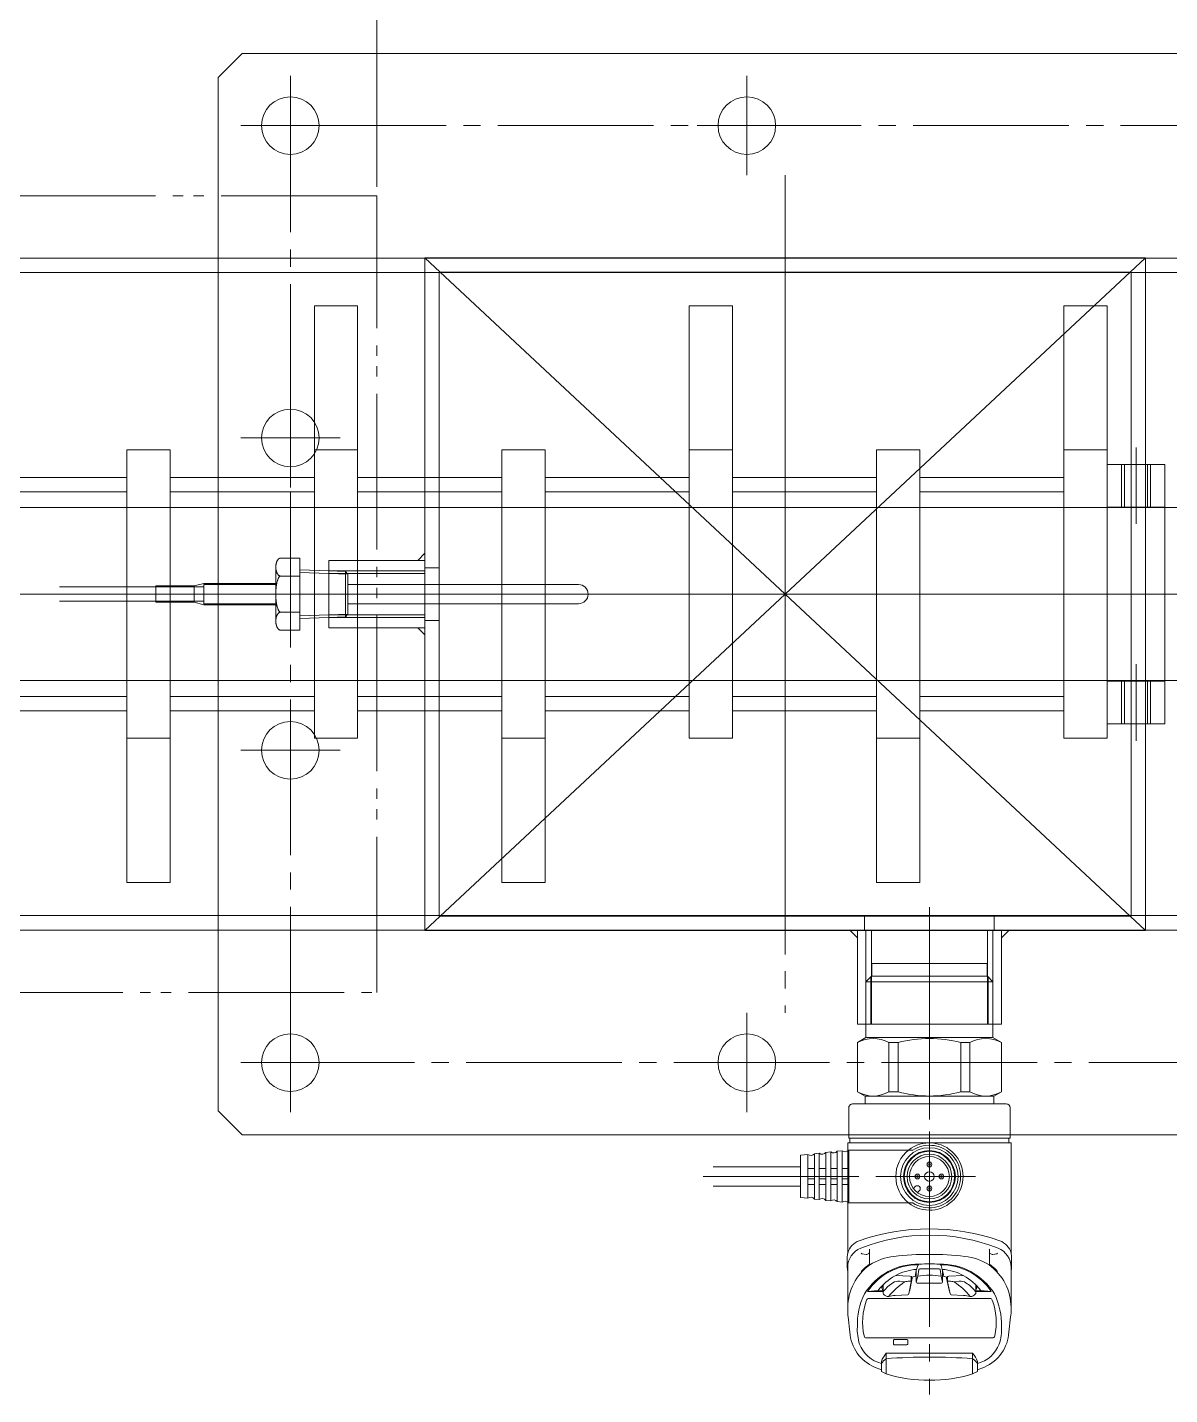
# Model space of a CAD drawing. Units: millimetres at full size. Extents: x -19442 to 19442, y -5866 to 5866.
# Drawn here: x 15601.6 to 15839.3, y -979.5 to -695 of the extents above; entities that cross this region are included whole.
import ezdxf

# ---------------------------------------------------------------- set-up
doc = ezdxf.new("R2010")
doc.units = ezdxf.units.MM
doc.header["$LTSCALE"] = 3.6
doc.linetypes.add('CHAIN2', pattern=[12, 9, -1, 1, -1])
doc.linetypes.add('DOUBLE_CHAIN2', pattern=[12.8, 9, -1, 0.6, -0.6, 0.6, -1])
for name, color, linetype, lineweight in [('0-2_06_PHANTOM', 2, 'DOUBLE_CHAIN2', 9), ('0-3_04_HIDDEN', 7, 'Continuous', 9), ('0-4_05_CENTER', 2, 'CHAIN2', 9), ('0-5_08_DIM', 3, 'Continuous', 9), ('0-6_0', 2, 'Continuous', 9), ('0-7_10_DRAFT', 1, 'Continuous', 9), ('0-8_03_かくれ線', 5, 'Continuous', 9), ('0-9_04_中心線', 4, 'CHAIN2', 9), ('0-D_02_細線', 6, 'Continuous', 9), ('1-1_11_HATCH', 2, 'Continuous', 9)]:
    doc.layers.add(name, color=color, linetype=linetype, lineweight=lineweight)

# ---------------------------------------------------------------- blocks, each defined once
blk = doc.blocks.new('GP-M＊＊Ta_1')
at = {"layer": '0-4_05_CENTER'}
for p, q in [((0, -12.6), (0, 77.091)), ((8.5, 31.7), (-8.5, 31.7))]:
    blk.add_line(p, q, dxfattribs=at)
at = {"layer": '0-6_0'}
for p, q in [((-11.437, 71.355), (-10, 71.893)), ((-10, 72.277), (-9, 72.79)), ((-10, 72.277), (-10, 71.893)), ((-10, 70.158), (-10, 71.893)), ((-9, 72.79), (-9, 68.449)), ((9, 72.79), (9, 68.449)), ((10, 72.277), (9, 72.79)), ((10, 72.277), (10, 71.893)), ((10, 70.158), (10, 71.893)), ((11.437, 71.355), (10, 71.893)), ((-9, 71.112), (-9, 71.112)), ((-9, 68.449), (0, 68.449)), ((0, 68.449), (9, 68.449)), ((4.5, 66.502), (4.5, 65.847)), ((7.2, 66.721), (4.8, 66.721)), ((7.2, 65.628), (4.8, 65.628)), ((7.2, 65.628), (4.8, 65.628)), ((7.5, 66.502), (7.5, 65.847)), ((-16.898, 60.922), (-16.55, 64.103)), ((13.105, 65.275), (-13.105, 65.275)), ((16.898, 60.922), (16.55, 64.103)), ((-17, 59.361), (-17, 51.406)), ((-12.611, 57.072), (12.611, 57.072)), ((17, 59.361), (17, 51.406)), ((-10.671, 55.623), (-12.871, 55.623)), ((-10.671, 55.411), (-12.871, 55.623)), ((-10, 55.623), (-10.671, 55.623)), ((-10, 55.476), (-10.671, 55.411)), ((-9.652, 55.623), (-10, 55.623)), ((-9.652, 55.509), (-10, 55.476)), ((-9.874, 54.797), (-9.81, 54.452)), ((-9.652, 54.23), (-9.652, 55.893)), ((-7.118, 56.427), (-4.522, 56.337)), ((-4.285, 56.136), (-3.777, 53.629)), ((-3.579, 52.828), (-4.093, 55.328)), ((3.579, 52.828), (4.093, 55.328)), ((4.285, 56.136), (3.777, 53.629)), ((7.118, 56.427), (4.522, 56.337)), ((9.652, 54.23), (9.652, 55.893)), ((9.652, 55.623), (10, 55.623)), ((9.652, 55.509), (10, 55.476)), ((9.874, 54.797), (9.81, 54.452)), ((10, 55.623), (10.671, 55.623)), ((10, 55.476), (10.671, 55.411)), ((10.671, 55.411), (12.871, 55.623)), ((10.671, 55.623), (12.871, 55.623)), ((-17, 50.587), (-17, 51.406)), ((-4.074, 52.435), (-7, 52.262)), ((-5.154, 53.643), (-6.216, 53.497)), ((-3.774, 52.52), (-3.774, 53.603)), ((-3.681, 52.589), (-3.774, 53.026)), ((-2.865, 52.439), (-3.656, 52.614)), ((-2.912, 52.171), (-2.726, 51.235)), ((-2.726, 53.673), (-2.726, 51.237)), ((-2.425, 52.442), (-2.726, 53.672)), ((-2.726, 51.235), (-2.682, 51.014)), ((2.526, 53.872), (-2.526, 53.872)), ((-2.425, 52.442), (-2.204, 51.076)), ((2.425, 52.442), (2.204, 51.076)), ((2.425, 52.442), (2.726, 53.672)), ((2.726, 51.235), (2.682, 51.014)), ((2.726, 53.672), (2.726, 51.235)), ((2.912, 52.171), (2.726, 51.235)), ((2.865, 52.439), (3.656, 52.614)), ((3.681, 52.589), (3.774, 53.026)), ((3.774, 52.52), (3.774, 53.603)), ((4.074, 52.435), (7, 52.262)), ((5.154, 53.643), (6.216, 53.497)), ((17, 51.406), (17, 50.587)), ((-17.1, 48.542), (-17.1, 50.479)), ((-12.499, 47.001), (-12.499, 49.966)), ((-2.682, 51.014), (-2.434, 50.212)), ((2.682, 51.014), (2.434, 50.212)), ((12.5, 47.001), (12.5, 49.966)), ((17.1, 48.542), (17.1, 50.479)), ((-17, 47.615), (-17, 24.75)), ((-13.179, 47.95), (-14.045, 47.768)), ((-12.62, 47.748), (-13.058, 47.938)), ((12.62, 47.748), (13.059, 47.938)), ((13.18, 47.95), (14.045, 47.768)), ((17, 47.615), (17, 24.75)), ((2.479, 35.028), (2.086, 34.634)), ((2.934, 33.786), (3.328, 34.179)), ((-16.55, 24.7), (-16.95, 24.7)), ((-16.8, 17.4), (-16.8, 23.65)), ((-16.75, 23.7), (-16.55, 23.7)), ((16.55, 24.7), (-16.55, 24.7)), ((-16.55, 24.7), (-16.55, 23.7)), ((-16.55, 23.7), (16.55, 23.7)), ((16.95, 24.7), (16.55, 24.7)), ((16.55, 24.7), (16.55, 23.7)), ((16.55, 23.7), (16.75, 23.7)), ((16.8, 17.4), (16.8, 23.65)), ((-13.4, 16.6), (-16, 16.6)), ((-13.4, 15), (-15, 14.076)), ((13.4, 16.6), (-13.4, 16.6)), ((-13.4, 16.6), (-13.4, 15)), ((13.4, 15), (-13.4, 15)), ((16, 16.6), (13.4, 16.6)), ((13.4, 16.6), (13.4, 15)), ((13.4, 15), (15, 14.076)), ((-15, 3.827), (-15, 14.076)), ((-8.422, 3.827), (-8.422, 14.076)), ((-8.422, 14.076), (-6.538, 14.076)), ((-6.538, 14.076), (-6.538, 3.827)), ((6.538, 14.076), (6.538, 3.827)), ((6.538, 14.076), (8.422, 14.076)), ((8.422, 14.076), (8.422, 3.827)), ((15, 3.827), (15, 14.076)), ((-13.22, 2.8), (-15, 3.827)), ((-6.538, 3.827), (-8.422, 3.827)), ((8.422, 3.827), (6.538, 3.827)), ((13.22, 2.8), (15, 3.827)), ((-13.221, 0), (13.221, 0)), ((13.22, 2.8), (-13.22, 2.8)), ((-13.22, 0), (-13.22, 2.8)), ((13.22, 2.8), (13.221, 0))]:
    blk.add_line(p, q, dxfattribs=at)
for centre, radius in [((0, 31.7), 6), ((0, 31.7), 5.398), ((0, 31.7), 5.25), ((0, 31.7), 4.65), ((0, 31.7), 4.15), ((0, 34.2), 0.5), ((0, 34.2), 0.203), ((-2.5, 31.7), 0.5), ((-2.5, 31.7), 0.203), ((0, 31.7), 1), ((2.5, 31.7), 0.5), ((2.5, 31.7), 0.203), ((0, 29.2), 0.5), ((0, 29.2), 0.203)]:
    blk.add_circle(centre, radius, dxfattribs=at)
for centre, radius, start, end in [((0, 42.316), 31.775, 73.54641, 106.45359), ((-8.086, 63.563), 8.482, 113.27384, 176.35457), ((8.086, 63.563), 8.482, 3.64543, 66.72616), ((-8.353, 64.19), 6.617, 104.40955, 158.85565), ((-6.448, 73.183), 4.392, 216.03051, 234.48358), ((-4.5, 72.23), 5.878, 200.64403, 220.03508), ((0.001, 185.207), 115.949, 265.54789, 274.45132), ((6.448, 73.183), 4.392, 305.51642, 323.96949), ((4.5, 72.23), 5.878, 319.96492, 339.35597), ((8.353, 64.19), 6.617, 21.14435, 75.59045), ((-4.967, 63.486), 10.046, 162.08005, 182.83685), ((4.679, 66.502), 0.179, 126.0666, 180), ((4.679, 65.847), 0.179, 180, 233.9334), ((4.8, 66.336), 0.384, 90, 126.0666), ((4.8, 66.013), 0.384, 233.9334, 270), ((7.2, 66.336), 0.384, 53.9334, 90), ((7.2, 66.013), 0.384, 270, 306.0666), ((7.321, 66.502), 0.179, 0, 53.9334), ((7.321, 65.847), 0.179, 306.0666, 0), ((4.967, 63.486), 10.046, 357.16315, 17.91995), ((-0.035, 62.607), 14.97, 178.5354, 205.81139), ((-0.711, 62.007), 13.2, 167.41217, 200.43885), ((-13.105, 64.775), 0.5, 90, 167.41217), ((0.711, 62.007), 13.2, 339.56115, 12.58783), ((13.105, 64.775), 0.5, 12.58783, 90), ((0.035, 62.607), 14.97, 334.18861, 1.4646), ((-7.175, 59.501), 9.826, 171.68637, 180.82011), ((7.175, 59.501), 9.826, 359.17989, 8.31363), ((-5.991, 59.019), 11.002, 180.42913, 234.21552), ((-12.611, 57.572), 0.5, 200.43885, 270), ((5.991, 59.019), 11.002, 305.78448, 359.57087), ((12.611, 57.572), 0.5, 270, 339.56115), ((-2.392, 63.041), 13.114, 212.01798, 271.39962), ((-2.467, 62.615), 12.534, 213.90404, 270.47334), ((-1.84, 61.999), 11.017, 216.72492, 265.61967), ((-9.291, 54.864), 0.587, 127.97471, 186.57387), ((-9.323, 54.273), 0.577, 124.76881, 151.1454), ((-9.419, 54.503), 0.394, 187.4718, 199.51617), ((-9.149, 55.867), 0.504, 143.02743, 221.86319), ((-8.53, 55.413), 1.271, 88.69607, 143.45983), ((-2.449, 61.53), 9.277, 220.29746, 236.27862), ((-6.929, 61.303), 4.88, 251.20079, 267.78194), ((2.165, 65.064), 13.565, 218.15768, 237.34958), ((-4.53, 56.087), 0.25, 11.46637, 88.00831), ((-4.376, 55.258), 0.292, 13.98093, 37.01951), ((2.392, 63.041), 13.114, 268.60038, 327.98202), ((2.467, 62.615), 12.534, 269.52666, 326.09596), ((1.84, 61.999), 11.017, 274.38033, 323.27508), ((4.376, 55.258), 0.292, 142.98049, 166.01907), ((4.53, 56.087), 0.25, 91.99169, 168.53363), ((-2.165, 65.064), 13.565, 302.65042, 321.84232), ((6.929, 61.303), 4.88, 272.21806, 288.79921), ((2.449, 61.53), 9.277, 303.72138, 319.70254), ((8.53, 55.413), 1.271, 36.54017, 91.30393), ((9.149, 55.867), 0.504, 318.13681, 36.97257), ((9.291, 54.864), 0.587, 353.42613, 52.02529), ((9.323, 54.273), 0.577, 28.8546, 55.23119), ((9.419, 54.503), 0.394, 340.48383, 352.5282), ((-12.751, 50.479), 4.349, 167.68925, 180), ((-13.494, 51.731), 0.72, 197.48586, 224.49855), ((-5.898, 59.4), 11.514, 225.22446, 235.01727), ((-6.489, 55.478), 2, 236.27862, 277.84176), ((-3.408, 59.876), 6.473, 254.35794, 263.5525), ((-4.061, 54.111), 0.671, 263.66231, 282.82016), ((-4.079, 53.024), 0.589, 270.48294, 319.02547), ((-3.952, 53.641), 0.188, 282.16247, 335.20634), ((-3.893, 53.603), 0.12, 339.93516, 12.48534), ((-3.783, 52.784), 0.209, 315.43238, 12.1745), ((-2.634, 52.26), 0.292, 108.4253, 197.82144), ((-2.531, 51.398), 0.469, 114.52076, 129.61373), ((-2.526, 53.672), 0.2, 90.00112, 180), ((-0.012, 66.265), 14.037, 260.10674, 279.99923), ((2.526, 53.672), 0.2, 0, 89.99888), ((2.634, 52.26), 0.292, 342.17856, 71.5747), ((2.531, 51.398), 0.469, 50.38627, 65.47924), ((3.783, 52.784), 0.209, 167.8255, 224.56762), ((4.079, 53.024), 0.589, 220.97453, 269.51706), ((3.893, 53.603), 0.12, 167.51466, 200.06484), ((3.952, 53.641), 0.188, 204.79366, 257.83753), ((4.061, 54.111), 0.671, 257.17984, 276.33769), ((3.408, 59.876), 6.473, 276.4475, 285.64206), ((6.489, 55.478), 2, 262.15824, 303.72138), ((5.899, 59.4), 11.514, 304.98273, 314.77554), ((13.495, 51.731), 0.72, 315.50145, 342.51414), ((12.751, 50.479), 4.349, 0, 12.31075), ((-12.751, 48.542), 4.349, 180, 192.31075), ((-12.726, 50.587), 4.274, 180, 248.52622), ((-12.362, 49.938), 0.141, 126.75994, 168.45598), ((-5.991, 60.319), 12.08, 237.82239, 263.42132), ((-2.052, 50.331), 0.4, 197.19949, 267.07648), ((-2.006, 51.108), 0.2, 189.19693, 271.53215), ((0, 90.447), 40.568, 267.07242, 272.92758), ((0, -23.903), 74.838, 88.46785, 91.53215), ((2.006, 51.108), 0.2, 268.46785, 350.80307), ((2.052, 50.331), 0.4, 272.92352, 342.80051), ((5.991, 60.319), 12.08, 276.57868, 302.17761), ((12.362, 49.938), 0.141, 11.54402, 53.24006), ((12.726, 50.587), 4.274, 291.47378, 0), ((12.751, 48.542), 4.349, 347.68925, 0), ((-13.358, 48.63), 3.781, 195.57133, 250.33379), ((0, 82.936), 39.036, 248.52622, 291.47378), ((-13.981, 47.53), 0.246, 104.89924, 144.26185), ((-13.138, 47.755), 0.2, 66.52325, 101.91432), ((-12.699, 47.564), 0.2, 0, 66.52325), ((-12.058, 47.033), 0.442, 184.19981, 208.80915), ((0, 113.098), 65.198, 263.5049, 276.4951), ((12.059, 47.033), 0.442, 331.19085, 355.80019), ((12.7, 47.564), 0.2, 113.47675, 180), ((13.139, 47.755), 0.2, 78.08568, 113.47675), ((13.982, 47.53), 0.246, 35.73815, 75.10076), ((13.358, 48.63), 3.781, 289.66621, 344.42867), ((0, 87.174), 44.574, 250.83864, 289.16136), ((2.51, 34.21), 0.6, 135, 315), ((-16.95, 24.75), 0.05, 180, 270), ((-16.75, 23.65), 0.05, 90, 180), ((16.75, 23.65), 0.05, 0, 90), ((16.95, 24.75), 0.05, 270, 0), ((-16, 17.4), 0.8, 180, 270), ((16, 17.4), 0.8, 270, 0), ((-11.711, 8.264), 6.678, 60.49588, 119.50412), ((0, -10.172), 25.115, 74.90981, 105.09019), ((11.711, 8.264), 6.678, 60.49588, 119.50412), ((-11.711, 9.64), 6.678, 240.49588, 299.50412), ((0, 28.076), 25.115, 254.90981, 285.09019), ((11.711, 9.64), 6.678, 240.49588, 299.50412)]:
    blk.add_arc(centre, radius, start, end, dxfattribs=at)
at = {"layer": '0-7_10_DRAFT'}
for p, q in [((-13.22, 0), (-13.22, -8.838)), ((-12.201, 0), (-12.201, -9.858)), ((12.2, -9.858), (12.2, 0)), ((13.22, 0), (13.22, -8.838)), ((-12.058, -10), (-13.22, -8.838)), ((13.221, -8.838), (-13.22, -8.838)), ((-12, -10), (12, -10)), ((12, -10), (12, -12.6)), ((12, -10), (12.058, -10)), ((12.058, -10), (13.22, -8.838)), ((12, -12.6), (-12, -12.6))]:
    blk.add_line(p, q, dxfattribs=at)
blk.add_lwpolyline([(-12.058, -10), (-12, -10), (-12, -12.6)], dxfattribs=at)
blk = doc.blocks.new('OP-75722c_1')
at = {"layer": '0-3_04_HIDDEN', "color": 2}
blk.add_arc((0, 0), 7, 218.2132, 321.7868, dxfattribs=at)
at = {"layer": '0-4_05_CENTER'}
for p, q in [((0, -47.12), (0, 9.586)), ((9.36, 0), (-9.36, 0))]:
    blk.add_line(p, q, dxfattribs=at)
at = {"layer": '0-6_0'}
for p, q in [((-5.5, -16.8), (-5.5, -3.464)), ((5.5, -16.8), (5.5, -3.464)), ((5.5, -16.8), (-5.5, -16.8)), ((-1.65, -16.8), (-1.65, -18.175)), ((0.5, -16.8), (0.5, -18.175)), ((1.65, -16.8), (1.65, -18.175)), ((5.342, -18.175), (-5.356, -18.175)), ((-5.251, -19.175), (-5.356, -18.175)), ((5.227, -19.175), (-5.251, -19.175)), ((-1.65, -19.175), (-1.65, -20.55)), ((0.5, -19.175), (0.5, -20.55)), ((1.65, -19.175), (1.65, -20.55)), ((5.342, -18.175), (5.227, -19.175)), ((5.069, -20.55), (-5.106, -20.55)), ((-5.001, -21.55), (-5.106, -20.55)), ((4.954, -21.55), (-5.001, -21.55)), ((-1.65, -21.55), (-1.65, -22.925)), ((0.5, -21.55), (0.5, -22.925)), ((1.65, -21.55), (1.65, -22.925)), ((5.069, -20.55), (4.954, -21.55)), ((4.796, -22.925), (-4.857, -22.925)), ((-4.752, -23.925), (-4.857, -22.925)), ((4.681, -23.925), (-4.752, -23.925)), ((4.522, -25.3), (-4.607, -25.3)), ((-4.45, -26.8), (-4.607, -25.3)), ((-1.65, -23.925), (-1.65, -25.3)), ((0.5, -23.925), (0.5, -25.3)), ((1.65, -23.925), (1.65, -25.3)), ((4.522, -25.3), (4.35, -26.8)), ((4.796, -22.925), (4.681, -23.925)), ((-2, -26.8), (-4.45, -26.8)), ((-2, -26.8), (-2, -44.997)), ((-2, -26.8), (2, -26.8)), ((2, -26.8), (2, -44.997)), ((2, -26.8), (4.35, -26.8))]:
    blk.add_line(p, q, dxfattribs=at)
for centre, radius, start, end in [((0, 0), 7, 321.7868, 218.2132), ((0, 0), 6.5, 327.79579, 212.20421), ((-6.146, -17.563), 1, 322.26274, 49.72547), ((6.138, -17.57), 1, 129.64881, 217.23081), ((-5.897, -19.938), 1, 322.26274, 49.72547), ((5.865, -19.945), 1, 129.64881, 217.23081), ((-5.648, -22.313), 1, 322.26274, 49.72547), ((5.592, -22.32), 1, 129.64881, 217.23081), ((-5.398, -24.688), 1, 322.26274, 49.72547), ((5.319, -24.695), 1, 129.64881, 217.23081)]:
    blk.add_arc(centre, radius, start, end, dxfattribs=at)
blk = doc.blocks.new('HTK1611a_1')
at = {"layer": '0-2_06_PHANTOM'}
for p, q in [((6.03, 7.506), (6.03, -7.506)), ((6.03, 7.506), (10.03, 7.506)), ((11.029, 5.711), (11.03, -5.629)), ((6.03, 5.06), (0, 4.849)), ((0, 4.299), (6.03, 4.51)), ((10.03, 3.753), (6.03, 3.753)), ((28.03, 1.7), (28.03, -1.7)), ((36.03, 1.5), (56.03, 1.5)), ((36.03, -1.5), (56.03, -1.5)), ((0, -4.849), (6.03, -5.06)), ((0.001, -4.299), (6.03, -4.51)), ((10.03, -3.753), (6.03, -3.753)), ((6.03, -7.506), (10.03, -7.506))]:
    blk.add_line(p, q, dxfattribs=at)
for points in [[(11.021, 5.874), (11.015, 5.955), (11.006, 6.035), (10.996, 6.115), (10.984, 6.193), (10.97, 6.271), (10.954, 6.347), (10.936, 6.422), (10.917, 6.496), (10.896, 6.567), (10.873, 6.637), (10.849, 6.705), (10.823, 6.771), (10.796, 6.835), (10.767, 6.897), (10.737, 6.956), (10.706, 7.013), (10.673, 7.067), (10.639, 7.118), (10.604, 7.166), (10.567, 7.212), (10.53, 7.254), (10.492, 7.294), (10.453, 7.33), (10.413, 7.363), (10.372, 7.392), (10.331, 7.419), (10.289, 7.442), (10.246, 7.461), (10.204, 7.477), (10.161, 7.49), (10.117, 7.498), (10.074, 7.504), (10.03, 7.506)], [(10.03, 3.753), (10.074, 3.755), (10.117, 3.76), (10.161, 3.769), (10.204, 3.781), (10.246, 3.797), (10.289, 3.817), (10.331, 3.84), (10.372, 3.866), (10.413, 3.896), (10.453, 3.929), (10.492, 3.965), (10.53, 4.004), (10.567, 4.047), (10.604, 4.092), (10.639, 4.141), (10.673, 4.192), (10.706, 4.246), (10.737, 4.302), (10.767, 4.361), (10.796, 4.423), (10.823, 4.487), (10.849, 4.553), (10.873, 4.621), (10.896, 4.691), (10.917, 4.763), (10.936, 4.836), (10.954, 4.911), (10.97, 4.987), (10.984, 5.065), (10.996, 5.144), (11.006, 5.223), (11.015, 5.303), (11.021, 5.384), (11.026, 5.466), (11.029, 5.547), (11.03, 5.629), (11.029, 5.711), (11.026, 5.793), (11.021, 5.874)], [(11.021, 0.49), (11.015, 0.652), (11.006, 0.812), (10.996, 0.971), (10.984, 1.128), (10.97, 1.284), (10.954, 1.436), (10.936, 1.586), (10.917, 1.733), (10.896, 1.876), (10.873, 2.016), (10.849, 2.153), (10.823, 2.285), (10.796, 2.412), (10.767, 2.535), (10.737, 2.654), (10.706, 2.767), (10.673, 2.875), (10.639, 2.977), (10.604, 3.074), (10.567, 3.165), (10.53, 3.25), (10.492, 3.329), (10.453, 3.401), (10.413, 3.467), (10.372, 3.526), (10.331, 3.579), (10.289, 3.625), (10.246, 3.664), (10.204, 3.696), (10.161, 3.721), (10.117, 3.738), (10.074, 3.749), (10.03, 3.753)], [(10.03, -3.753), (10.074, -3.749), (10.117, -3.738), (10.161, -3.721), (10.204, -3.696), (10.246, -3.664), (10.289, -3.625), (10.331, -3.579), (10.372, -3.526), (10.413, -3.467), (10.453, -3.401), (10.492, -3.329), (10.53, -3.25), (10.567, -3.165), (10.604, -3.074), (10.639, -2.977), (10.673, -2.875), (10.706, -2.767), (10.737, -2.654), (10.767, -2.535), (10.796, -2.412), (10.823, -2.285), (10.849, -2.153), (10.873, -2.016), (10.896, -1.876), (10.917, -1.733), (10.936, -1.586), (10.954, -1.436), (10.97, -1.284), (10.984, -1.128), (10.996, -0.971), (11.006, -0.812), (11.015, -0.652), (11.021, -0.49), (11.026, -0.327), (11.029, -0.164), (11.03, 0), (11.029, 0.164), (11.026, 0.327), (11.021, 0.49)], [(11.03, 2.2), (26.03, 2.2), (28.03, 1.7), (36.03, 1.7), (36.03, -1.7), (28.03, -1.7), (26.03, -2.2), (11.03, -2.2)], [(11.021, -5.384), (11.015, -5.303), (11.006, -5.223), (10.996, -5.144), (10.984, -5.065), (10.97, -4.987), (10.954, -4.911), (10.936, -4.836), (10.917, -4.763), (10.896, -4.691), (10.873, -4.621), (10.849, -4.553), (10.823, -4.487), (10.796, -4.423), (10.767, -4.361), (10.737, -4.302), (10.706, -4.246), (10.673, -4.192), (10.639, -4.141), (10.604, -4.092), (10.567, -4.047), (10.53, -4.004), (10.492, -3.965), (10.453, -3.929), (10.413, -3.896), (10.372, -3.866), (10.331, -3.84), (10.289, -3.817), (10.246, -3.797), (10.204, -3.781), (10.161, -3.769), (10.117, -3.76), (10.074, -3.755), (10.03, -3.753)], [(10.03, -7.506), (10.074, -7.504), (10.117, -7.498), (10.161, -7.49), (10.204, -7.477), (10.246, -7.461), (10.289, -7.442), (10.331, -7.419), (10.372, -7.392), (10.413, -7.363), (10.453, -7.33), (10.492, -7.294), (10.53, -7.254), (10.567, -7.212), (10.604, -7.166), (10.639, -7.118), (10.673, -7.067), (10.706, -7.013), (10.737, -6.956), (10.767, -6.897), (10.796, -6.835), (10.823, -6.771), (10.849, -6.705), (10.873, -6.637), (10.896, -6.567), (10.917, -6.496), (10.936, -6.422), (10.954, -6.347), (10.97, -6.271), (10.984, -6.193), (10.996, -6.115), (11.006, -6.035), (11.015, -5.955), (11.021, -5.874), (11.026, -5.793), (11.029, -5.711), (11.03, -5.629), (11.029, -5.547), (11.026, -5.466), (11.021, -5.384)]]:
    blk.add_lwpolyline(points, dxfattribs=at)
at = {"layer": '0-3_04_HIDDEN', "color": 2}
for p, q in [((-3.97, 4.16), (-3.97, -4.16)), ((-3.468, 4.728), (-3.968, 4.178)), ((-3.968, 4.16), (0, 4.299)), ((-3.47, 4.728), (-3.47, -4.728)), ((0, 4.849), (-3.468, 4.728)), ((-51.97, 2), (-3.97, 2)), ((26.03, 1.5), (36.03, 1.5)), ((-51.97, -2), (-3.97, -2)), ((11.03, -2), (26.03, -2)), ((26.03, -1.5), (36.03, -1.5)), ((-3.968, -4.16), (-3.468, -4.71)), ((-3.968, -4.16), (0.001, -4.299)), ((-3.468, -4.728), (0, -4.849))]:
    blk.add_line(p, q, dxfattribs=at)
blk.add_lwpolyline([(11.029, 2), (26.03, 2), (26.03, -2)], dxfattribs=at)
blk.add_arc((-51.97, 0), 2, 90, 270, dxfattribs=at)
at = {"layer": '0-4_05_CENTER'}
blk.add_line((-55.97, 0), (58.026, 0), dxfattribs=at)
at = {"layer": '0-7_10_DRAFT'}
blk.add_line((0, 4.849), (0, -4.849), dxfattribs=at)

msp = doc.modelspace()

# ---------------------------------------------------------------- linework, layer by layer
at = {"layer": '0-2_06_PHANTOM', "color": 4}
msp.add_lwpolyline([(15674.328, -730.01), (15174.328, -730.01), (15174.328, -895.81), (15674.328, -895.81)], close=True, dxfattribs=at)
at = {"layer": '0-4_05_CENTER'}
for p, q in [((15761.666, -715.41), (15740.989, -715.41)), ((15856.666, -715.41), (15835.989, -715.41)), ((15761.666, -910.41), (15740.989, -910.41)), ((15856.666, -910.41), (15835.989, -910.41))]:
    msp.add_line(p, q, dxfattribs=at)
at = {"layer": '0-5_08_DIM'}
msp.add_line((15674.328, -728.135), (15674.328, -634.886), dxfattribs=at)
at = {"layer": '0-6_0', "color": 134}
for p, q in [((14603.328, -743.01), (15875.328, -743.01)), ((14603.328, -882.81), (15875.328, -882.81))]:
    msp.add_line(p, q, dxfattribs=at)
for points in [[(15641.328, -743.01), (15641.328, -705.41), (15646.328, -700.41), (15951.328, -700.41), (15956.328, -705.41), (15956.328, -715.637)], [(15834.328, -743.01), (15834.328, -742.91), (15684.328, -742.91), (15684.328, -743.01)], [(15834.328, -743.01), (15834.328, -742.91), (15684.328, -742.91), (15684.328, -743.01)], [(15956.328, -910.41), (15956.328, -920.41), (15951.328, -925.41), (15646.328, -925.41), (15641.328, -920.41), (15641.328, -882.81)], [(15834.328, -882.81), (15834.328, -882.91), (15684.328, -882.91), (15684.328, -882.81)], [(15834.328, -882.81), (15834.328, -882.91), (15684.328, -882.91), (15684.328, -882.81)]]:
    msp.add_lwpolyline(points, dxfattribs=at)
msp.add_lwpolyline([(15804.328, -902.41), (15804.328, -882.91), (15774.328, -882.91), (15774.328, -902.41)], close=True, dxfattribs=at)
for centre in [(15656.328, -715.41), (15751.328, -715.41), (15656.328, -910.41), (15751.328, -910.41)]:
    msp.add_circle(centre, 6, dxfattribs=at)
at = {"layer": '0-8_03_かくれ線'}
for p, q in [((15641.328, -882.81), (15641.328, -743.01)), ((15684.328, -743.01), (15684.328, -882.81)), ((15684.328, -743.01), (15684.328, -882.81)), ((15684.328, -882.81), (15684.328, -743.01)), ((15834.328, -882.81), (15834.328, -743.01)), ((15834.328, -882.81), (15834.328, -743.01)), ((15834.328, -882.81), (15834.328, -743.01)), ((14598.328, -746.01), (15884.328, -746.01)), ((15832.325, -782.41), (15832.325, -798.31)), ((15661.325, -782.91), (15670.325, -782.91)), ((15739.325, -782.91), (15748.325, -782.91)), ((15817.325, -782.91), (15826.325, -782.91)), ((15829.325, -785.91), (15829.325, -794.81)), ((15829.925, -785.91), (15829.925, -794.81)), ((15834.725, -785.91), (15834.725, -794.81)), ((15835.325, -785.91), (15835.325, -794.81)), ((15592.325, -791.61), (15622.325, -791.61)), ((15631.325, -791.61), (15661.325, -791.61)), ((15670.325, -791.61), (15700.325, -791.61)), ((15709.325, -791.61), (15739.325, -791.61)), ((15748.325, -791.61), (15778.325, -791.61)), ((15787.325, -791.61), (15817.325, -791.61)), ((15838.325, -794.91), (14635.325, -794.91)), ((15622.325, -794.91), (15631.325, -794.91)), ((15661.325, -794.91), (15670.325, -794.91)), ((15700.325, -794.91), (15709.325, -794.91)), ((15739.325, -794.91), (15748.325, -794.91)), ((15778.325, -794.91), (15787.325, -794.91)), ((15817.325, -794.91), (15826.325, -794.91)), ((15826.325, -794.81), (15838.325, -794.81)), ((15838.325, -794.91), (15862.328, -794.91)), ((15664.328, -808.046), (15684.328, -808.046)), ((15684.328, -807.41), (15687.328, -807.41)), ((15664.328, -808.627), (15684.328, -808.627)), ((15838.325, -812.91), (14635.325, -812.91)), ((15587.842, -812.91), (15626.844, -812.91)), ((15617.706, -812.91), (15635.871, -812.91)), ((15626.842, -812.91), (15665.844, -812.91)), ((15656.706, -812.91), (15674.871, -812.91)), ((15665.842, -812.91), (15704.844, -812.91)), ((15695.706, -812.91), (15713.871, -812.91)), ((15704.842, -812.91), (15743.844, -812.91)), ((15734.706, -812.91), (15752.871, -812.91)), ((15743.842, -812.91), (15782.844, -812.91)), ((15773.706, -812.91), (15791.871, -812.91)), ((15782.842, -812.91), (15821.844, -812.91)), ((15812.706, -812.91), (15830.871, -812.91)), ((15822.618, -812.91), (15841.946, -812.91)), ((15838.325, -812.91), (15863.328, -812.91)), ((15664.328, -817.193), (15684.328, -817.193)), ((15664.328, -817.774), (15684.328, -817.774)), ((15684.328, -818.41), (15687.328, -818.41)), ((15832.325, -843.41), (15832.325, -827.51)), ((15838.325, -830.91), (14635.325, -830.91)), ((15622.325, -830.91), (15631.325, -830.91)), ((15661.325, -830.91), (15670.325, -830.91)), ((15700.325, -830.91), (15709.325, -830.91)), ((15739.325, -830.91), (15748.325, -830.91)), ((15778.325, -830.91), (15787.325, -830.91)), ((15817.325, -830.91), (15826.325, -830.91)), ((15826.325, -831.01), (15838.325, -831.01)), ((15829.325, -839.91), (15829.325, -831.01)), ((15829.925, -839.91), (15829.925, -831.01)), ((15834.725, -839.91), (15834.725, -831.01)), ((15835.325, -839.91), (15835.325, -831.01)), ((15838.325, -830.91), (15862.328, -830.91)), ((15592.325, -834.21), (15622.325, -834.21)), ((15631.325, -834.21), (15661.325, -834.21)), ((15670.325, -834.21), (15700.325, -834.21)), ((15709.325, -834.21), (15739.325, -834.21)), ((15748.325, -834.21), (15778.325, -834.21)), ((15787.325, -834.21), (15817.325, -834.21)), ((15622.325, -842.91), (15631.325, -842.91)), ((15700.325, -842.91), (15709.325, -842.91)), ((15778.325, -842.91), (15787.325, -842.91)), ((14598.328, -879.81), (15884.328, -879.81)), ((15775.828, -882.91), (15775.828, -879.91)), ((15802.828, -882.91), (15802.828, -879.91)), ((15776.107, -902.41), (15776.107, -882.91)), ((15777.269, -902.41), (15777.269, -882.91)), ((15801.386, -902.41), (15801.386, -882.91)), ((15802.548, -902.41), (15802.548, -882.91))]:
    msp.add_line(p, q, dxfattribs=at)
for points in [[(15687.328, -745.91), (15831.328, -745.91), (15831.328, -879.91), (15687.328, -879.91)], [(15670.325, -752.91), (15661.325, -752.91), (15661.325, -842.91), (15670.325, -842.91)], [(15748.325, -752.91), (15739.325, -752.91), (15739.325, -842.91), (15748.325, -842.91)], [(15826.325, -752.91), (15817.325, -752.91), (15817.325, -842.91), (15826.325, -842.91)], [(15631.325, -872.91), (15622.325, -872.91), (15622.325, -782.91), (15631.325, -782.91)], [(15709.325, -872.91), (15700.325, -872.91), (15700.325, -782.91), (15709.325, -782.91)], [(15787.325, -872.91), (15778.325, -872.91), (15778.325, -782.91), (15787.325, -782.91)], [(15826.325, -839.91), (15838.325, -839.91), (15838.325, -785.91), (15826.325, -785.91)], [(15592.325, -837.21), (15622.325, -837.21), (15622.325, -788.61), (15592.325, -788.61)], [(15631.325, -837.21), (15661.325, -837.21), (15661.325, -788.61), (15631.325, -788.61)], [(15670.325, -837.21), (15700.325, -837.21), (15700.325, -788.61), (15670.325, -788.61)], [(15709.325, -837.21), (15739.325, -837.21), (15739.325, -788.61), (15709.325, -788.61)], [(15748.325, -837.21), (15778.325, -837.21), (15778.325, -788.61), (15748.325, -788.61)], [(15787.325, -837.21), (15817.325, -837.21), (15817.325, -788.61), (15787.325, -788.61)], [(15682.828, -805.91), (15684.328, -804.41), (15684.328, -805.91)], [(15664.328, -819.91), (15684.328, -819.91), (15684.328, -805.91), (15664.328, -805.91)], [(15682.828, -819.91), (15684.328, -819.91), (15684.328, -821.41)]]:
    msp.add_lwpolyline(points, close=True, dxfattribs=at)
for centre in [(15656.328, -780.41), (15656.328, -845.41)]:
    msp.add_circle(centre, 6, dxfattribs=at)
at = {"layer": '0-9_04_中心線'}
for p, q in [((15656.328, -725.748), (15656.328, -705.071)), ((15751.328, -725.748), (15751.328, -705.071)), ((15666.666, -715.41), (15645.989, -715.41)), ((15759.328, -725.751), (15759.328, -900.069)), ((15759.328, -737.91), (15759.328, -887.91)), ((15656.328, -790.748), (15656.328, -770.071)), ((15666.666, -780.41), (15645.989, -780.41)), ((14578.729, -812.91), (15904.328, -812.91)), ((14615.328, -812.91), (16208.328, -812.91)), ((15636.328, -812.91), (15961.328, -812.91)), ((15659.328, -812.91), (15689.328, -812.91)), ((15682.828, -812.91), (15688.828, -812.91)), ((15656.328, -855.748), (15656.328, -835.071)), ((15666.666, -845.41), (15645.989, -845.41)), ((15789.328, -907.285), (15789.328, -878.035)), ((15789.328, -884.41), (15789.328, -878.41)), ((15656.328, -920.748), (15656.328, -900.071)), ((15751.328, -920.748), (15751.328, -900.071)), ((15666.666, -910.41), (15645.989, -910.41))]:
    msp.add_line(p, q, dxfattribs=at)
msp.add_lwpolyline([(15656.328, -715.41), (15941.328, -715.41), (15941.328, -910.41), (15656.328, -910.41)], close=True, dxfattribs=at)
at = {"layer": '0-D_02_細線'}
for p, q in [((15684.328, -882.91), (15834.328, -742.91)), ((15684.328, -742.91), (15834.328, -882.91))]:
    msp.add_line(p, q, dxfattribs=at)
at = {"layer": '1-1_11_HATCH'}
for points in [[(15774.328, -884.41), (15774.328, -882.91), (15772.828, -882.91)], [(15804.328, -884.41), (15804.328, -882.91), (15805.828, -882.91)]]:
    msp.add_lwpolyline(points, close=True, dxfattribs=at)

# ---------------------------------------------------------------- block references
at = {"layer": '0-3_04_HIDDEN', "xscale": -1}
msp.add_blockref('HTK1611a_1', (15664.328, -812.91), dxfattribs=at)
at = {"layer": '0-6_0'}
for name, p, rotation in [('GP-M＊＊Ta_1', (15789.328, -902.41), 180), ('OP-75722c_1', (15789.328, -934.11), 270)]:
    msp.add_blockref(name, p, dxfattribs=dict(at, rotation=rotation))

doc.saveas('drawing.dxf')
